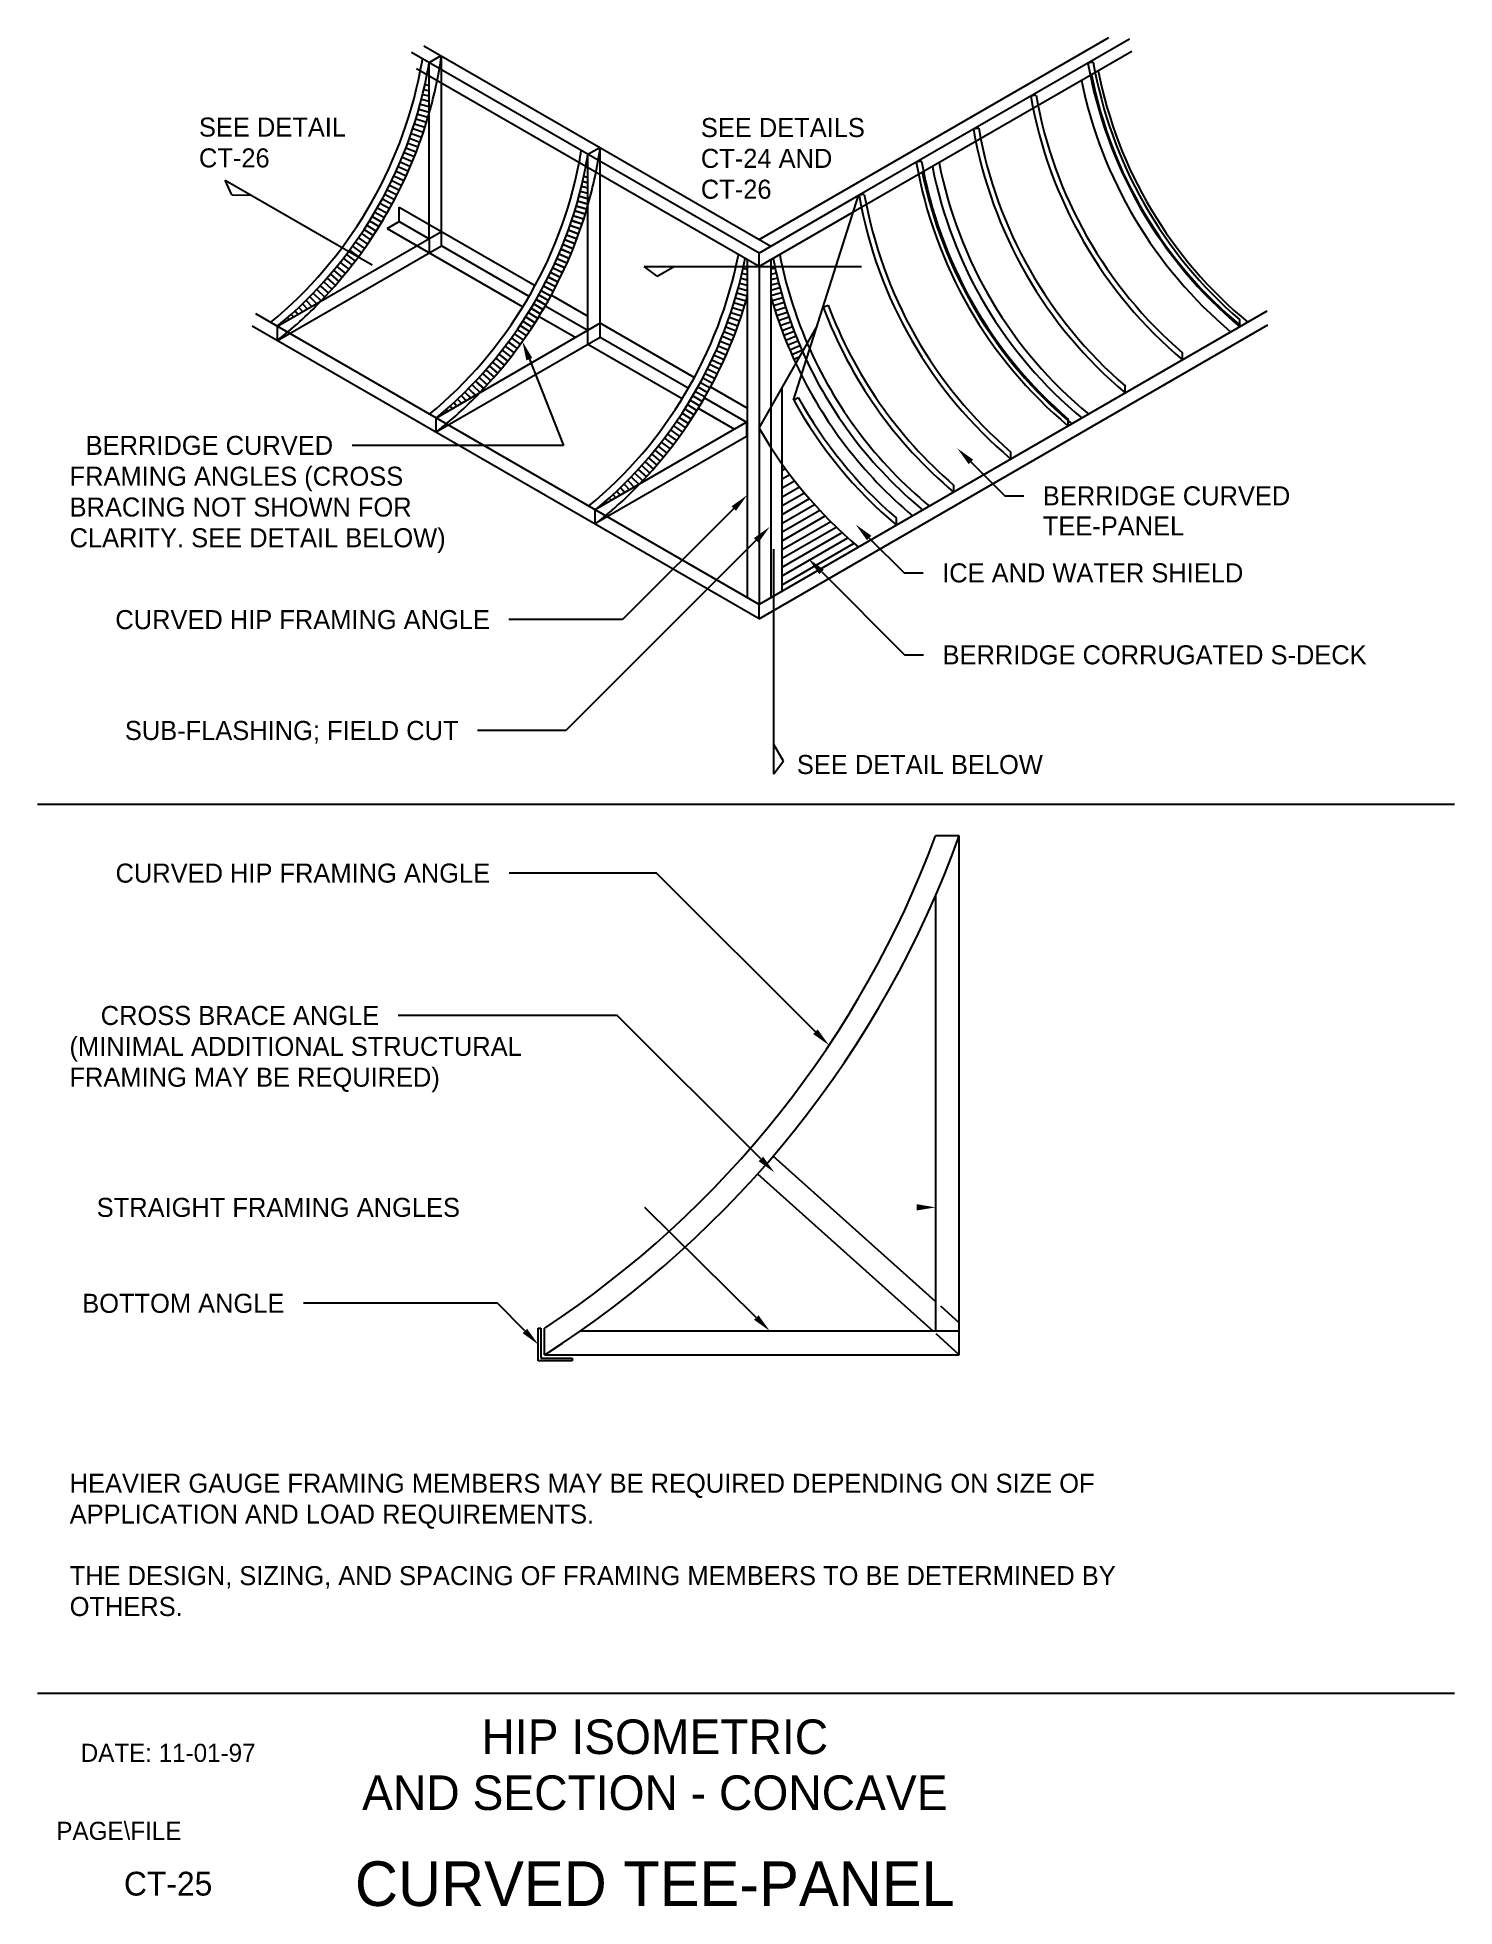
# Model space of a CAD drawing. Extents: x 0.1 to 15, y 0.5 to 20.2.
import ezdxf
from ezdxf.enums import TextEntityAlignment as Align

# ---------------------------------------------------------------- set-up
doc = ezdxf.new("R2010")
doc.units = 0
doc.header["$LTSCALE"] = 0.2666
doc.linetypes.add('HIDDENX2', pattern=[0])
for name, color, linetype in [('BORDER', 7, 'CONTINUOUS'), ('CMP-FLSH', 7, 'CONTINUOUS'), ('DIM-TXT', 7, 'CONTINUOUS'), ('STRCTR', 7, 'CONTINUOUS')]:
    doc.layers.add(name, color=color, linetype=linetype)

msp = doc.modelspace()

# ---------------------------------------------------------------- linework, layer by layer
at = {"layer": 'BORDER', "color": 0, "linetype": 'CONTINUOUS'}
for p, q in [((0.063, 12.094), (14.961, 12.094)), ((14.961, 2.75), (0.062, 2.75))]:
    msp.add_line(p, q, dxfattribs=at)
at = {"layer": 'CMP-FLSH', "color": 0, "linetype": 'CONTINUOUS'}
for p, q in [((11.544, 20.135), (8.695, 18.49)), ((11.161, 19.892), (11.106, 19.882)), ((10.56, 19.545), (10.504, 19.535)), ((9.958, 19.197), (9.903, 19.188)), ((9.357, 18.85), (9.301, 18.84)), ((8.012, 16.339), (8.695, 18.49)), ((8.755, 18.503), (8.7, 18.493)), ((7.524, 17.814), (7.524, 14.264)), ((7.649, 17.743), (7.649, 14.192)), ((7.773, 17.814), (7.773, 16.266)), ((8.323, 17.318), (8.376, 17.339)), ((7.649, 16.047), (8.262, 17.125)), ((12.987, 17.275), (9.093, 15.026)), ((12.702, 17.11), (12.702, 17.184)), ((12.101, 16.763), (12.101, 16.837)), ((8.012, 16.339), (8.061, 16.367)), ((11.499, 16.415), (11.499, 16.489)), ((10.898, 16.068), (10.898, 16.142)), ((10.296, 15.721), (10.296, 15.795)), ((7.892, 14.333), (7.892, 15.667)), ((9.695, 15.374), (9.695, 15.447)), ((9.093, 15.026), (9.093, 15.1))]:
    msp.add_line(p, q, dxfattribs=at)
at = {"layer": 'CMP-FLSH', "color": 0, "linetype": 'HIDDENX2'}
for p, q in [((7.892, 15.667), (7.892, 16.475)), ((7.773, 16.266), (7.773, 14.265))]:
    msp.add_line(p, q, dxfattribs=at)
at = {"layer": 'CMP-FLSH', "color": 0, "linetype": 'CONTINUOUS'}
for centre, radius, start, end in [((15.714, 20.69), 4.678, 189.9432, 229.9274), ((15.714, 20.69), 4.622, 189.9434, 229.3383), ((15.113, 20.343), 4.678, 189.9432, 229.9274), ((15.113, 20.343), 4.622, 189.9434, 229.3383), ((14.511, 19.995), 4.678, 189.9431, 229.9274), ((14.511, 19.995), 4.622, 189.9434, 229.3383), ((13.909, 19.648), 4.678, 189.9432, 229.9274), ((13.91, 19.648), 4.622, 189.9432, 229.3384), ((13.308, 19.301), 4.678, 189.9432, 229.9274), ((13.308, 19.301), 4.622, 189.9433, 229.3383), ((12.706, 18.954), 4.678, 200.4585, 229.9275), ((12.706, 18.954), 4.622, 200.4483, 229.3385), ((12.105, 18.606), 4.678, 208.9825, 229.9275), ((12.105, 18.606), 4.622, 208.9764, 229.3385), ((11.706, 18.376), 4.678, 209.8537, 229.9274)]:
    msp.add_arc(centre, radius, start, end, dxfattribs=at)
at = {"layer": 'DIM-TXT', "color": 0, "linetype": 'CONTINUOUS'}
for p, q in [((2.037, 18.652), (3.581, 17.761)), ((2.105, 18.497), (2.037, 18.652)), ((2.105, 18.497), (2.308, 18.495)), ((6.442, 17.744), (8.724, 17.744)), ((6.578, 17.643), (6.442, 17.744)), ((6.578, 17.643), (6.755, 17.744)), ((5.234, 16.77), (5.594, 15.865)), ((5.594, 15.865), (3.371, 15.865)), ((9.875, 15.691), (10.232, 15.335)), ((10.232, 15.335), (10.432, 15.335)), ((7.383, 15.201), (6.213, 14.034)), ((7.619, 14.868), (5.618, 12.869)), ((7.804, 12.411), (7.804, 14.775)), ((8.807, 14.891), (9.174, 14.525)), ((8.307, 14.535), (9.178, 13.664)), ((9.174, 14.525), (9.374, 14.525)), ((6.213, 14.034), (5.02, 14.034)), ((9.178, 13.664), (9.378, 13.664)), ((5.618, 12.869), (4.689, 12.869)), ((7.905, 12.547), (7.804, 12.723)), ((7.905, 12.547), (7.804, 12.411)), ((6.571, 11.37), (5.022, 11.37)), ((8.242, 9.702), (6.571, 11.37)), ((6.158, 9.874), (3.856, 9.874)), ((7.668, 8.366), (6.158, 9.874)), ((7.619, 6.699), (6.449, 7.857)), ((4.9, 6.849), (2.859, 6.849)), ((5.188, 6.558), (4.9, 6.849))]:
    msp.add_line(p, q, dxfattribs=at)
for points in [[(5.203, 16.758), (5.265, 16.783), (5.161, 16.956)], [(9.852, 15.668), (9.899, 15.715), (9.734, 15.833)], [(7.359, 15.224), (7.406, 15.177), (7.524, 15.342)], [(7.596, 14.891), (7.643, 14.844), (7.761, 15.009)], [(8.783, 14.868), (8.83, 14.915), (8.665, 15.033)], [(8.283, 14.511), (8.33, 14.558), (8.165, 14.676)], [(8.266, 9.726), (8.218, 9.679), (8.384, 9.561)], [(7.692, 8.389), (7.645, 8.342), (7.81, 8.224)], [(9.304, 7.891), (9.304, 7.824), (9.504, 7.857)], [(7.643, 6.723), (7.596, 6.676), (7.761, 6.559)], [(5.211, 6.581), (5.164, 6.535), (5.328, 6.416)]]:
    msp.add_solid(points, dxfattribs=at)
at = {"layer": 'STRCTR', "color": 0, "linetype": 'CONTINUOUS'}
for p, q in [((4.124, 20.065), (7.773, 17.958)), ((7.649, 18.03), (11.325, 20.153)), ((7.649, 17.886), (3.997, 19.995)), ((4.181, 18.037), (4.181, 19.888)), ((4.31, 17.963), (4.31, 19.957)), ((7.649, 17.743), (4.048, 19.822)), ((4.138, 19.657), (4.181, 19.648)), ((4.087, 19.45), (4.181, 19.425)), ((4.101, 19.502), (4.181, 19.481)), ((4.113, 19.553), (4.181, 19.537)), ((4.126, 19.605), (4.181, 19.592)), ((4.043, 19.296), (4.154, 19.262)), ((4.058, 19.347), (4.17, 19.314)), ((4.073, 19.398), (4.181, 19.368)), ((3.975, 19.092), (4.084, 19.053)), ((3.993, 19.143), (4.103, 19.105)), ((4.01, 19.194), (4.12, 19.157)), ((4.027, 19.245), (4.137, 19.209)), ((3.898, 18.892), (4.005, 18.848)), ((3.918, 18.942), (4.026, 18.899)), ((3.937, 18.992), (4.046, 18.95)), ((3.956, 19.042), (4.065, 19.001)), ((5.85, 17.074), (5.85, 18.925)), ((5.98, 16.999), (5.98, 18.994)), ((3.811, 18.696), (3.916, 18.647)), ((3.834, 18.745), (3.939, 18.697)), ((3.856, 18.794), (3.962, 18.747)), ((3.877, 18.843), (3.984, 18.797)), ((5.807, 18.693), (5.85, 18.684)), ((5.811, 18.69), (5.854, 18.68)), ((3.715, 18.504), (3.818, 18.45)), ((3.74, 18.552), (3.844, 18.499)), ((3.764, 18.6), (3.868, 18.548)), ((3.788, 18.648), (3.893, 18.597)), ((5.756, 18.486), (5.85, 18.461)), ((5.76, 18.483), (5.854, 18.457)), ((5.77, 18.538), (5.85, 18.517)), ((5.774, 18.534), (5.854, 18.514)), ((5.783, 18.59), (5.85, 18.573)), ((5.787, 18.586), (5.854, 18.57)), ((5.795, 18.641), (5.85, 18.629)), ((5.799, 18.638), (5.854, 18.625)), ((8.695, 18.49), (7.649, 17.886)), ((3.583, 18.271), (3.683, 18.211)), ((3.611, 18.317), (3.711, 18.258)), ((3.638, 18.363), (3.739, 18.305)), ((3.664, 18.41), (3.766, 18.353)), ((3.69, 18.457), (3.792, 18.401)), ((3.867, 18.368), (5.295, 17.544)), ((3.867, 18.219), (3.867, 18.368)), ((5.696, 18.281), (5.806, 18.246)), ((5.7, 18.277), (5.81, 18.242)), ((5.712, 18.332), (5.823, 18.298)), ((5.716, 18.329), (5.827, 18.295)), ((5.727, 18.384), (5.839, 18.351)), ((5.731, 18.38), (5.843, 18.347)), ((5.742, 18.435), (5.85, 18.404)), ((5.746, 18.431), (5.854, 18.401)), ((8.639, 18.314), (7.649, 17.743)), ((2.585, 17.116), (4.31, 18.112)), ((3.468, 18.09), (3.564, 18.025)), ((3.498, 18.135), (3.595, 18.071)), ((3.527, 18.18), (3.625, 18.117)), ((3.555, 18.225), (3.654, 18.164)), ((3.738, 18.144), (3.867, 18.219)), ((3.738, 18.144), (5.165, 17.32)), ((3.867, 18.219), (4.181, 18.037)), ((5.626, 18.078), (5.735, 18.038)), ((5.63, 18.075), (5.738, 18.034)), ((5.644, 18.129), (5.753, 18.089)), ((5.648, 18.125), (5.757, 18.086)), ((5.662, 18.179), (5.772, 18.141)), ((5.666, 18.176), (5.776, 18.138)), ((5.679, 18.23), (5.789, 18.193)), ((5.683, 18.226), (5.793, 18.19)), ((2.585, 16.967), (4.31, 17.963)), ((3.344, 17.915), (3.437, 17.846)), ((3.376, 17.958), (3.47, 17.89)), ((3.407, 18.002), (3.502, 17.935)), ((3.438, 18.046), (3.533, 17.98)), ((5.232, 17.431), (4.31, 17.963)), ((5.546, 17.879), (5.653, 17.833)), ((5.567, 17.929), (5.674, 17.884)), ((5.571, 17.925), (5.678, 17.881)), ((5.587, 17.978), (5.695, 17.935)), ((5.591, 17.975), (5.699, 17.932)), ((5.607, 18.028), (5.715, 17.986)), ((5.611, 18.025), (5.719, 17.983)), ((7.649, 17.743), (7.649, 17.886)), ((3.178, 17.704), (3.267, 17.63)), ((3.212, 17.746), (3.302, 17.672)), ((3.246, 17.787), (3.337, 17.715)), ((3.279, 17.83), (3.371, 17.758)), ((3.312, 17.872), (3.404, 17.802)), ((5.457, 17.684), (5.562, 17.633)), ((5.461, 17.68), (5.566, 17.63)), ((5.48, 17.732), (5.585, 17.683)), ((5.484, 17.729), (5.589, 17.679)), ((5.503, 17.781), (5.609, 17.733)), ((5.507, 17.778), (5.612, 17.729)), ((5.525, 17.83), (5.631, 17.783)), ((5.529, 17.826), (5.635, 17.78)), ((5.55, 17.876), (5.657, 17.83)), ((7.48, 17.726), (7.523, 17.717)), ((7.818, 17.726), (7.774, 17.717)), ((3, 17.504), (3.084, 17.424)), ((3.036, 17.543), (3.122, 17.465)), ((3.073, 17.583), (3.159, 17.505)), ((3.108, 17.623), (3.195, 17.546)), ((3.143, 17.664), (3.232, 17.588)), ((5.359, 17.493), (5.461, 17.438)), ((5.363, 17.49), (5.465, 17.434)), ((5.385, 17.54), (5.487, 17.486)), ((5.388, 17.537), (5.491, 17.483)), ((5.409, 17.588), (5.513, 17.535)), ((5.413, 17.584), (5.517, 17.531)), ((5.434, 17.636), (5.538, 17.584)), ((5.437, 17.632), (5.541, 17.58)), ((7.429, 17.519), (7.523, 17.494)), ((7.443, 17.571), (7.523, 17.55)), ((7.456, 17.622), (7.523, 17.606)), ((7.468, 17.674), (7.523, 17.661)), ((7.83, 17.674), (7.774, 17.661)), ((7.842, 17.622), (7.774, 17.606)), ((7.855, 17.571), (7.774, 17.55)), ((7.868, 17.519), (7.774, 17.494)), ((2.81, 17.315), (2.852, 17.27)), ((2.849, 17.352), (2.901, 17.298)), ((2.887, 17.389), (2.949, 17.326)), ((2.925, 17.427), (2.998, 17.355)), ((2.963, 17.465), (3.046, 17.385)), ((5.252, 17.307), (5.352, 17.247)), ((5.256, 17.304), (5.356, 17.243)), ((5.28, 17.353), (5.38, 17.294)), ((5.284, 17.35), (5.384, 17.291)), ((5.307, 17.4), (5.408, 17.342)), ((5.311, 17.396), (5.412, 17.338)), ((5.333, 17.446), (5.435, 17.389)), ((5.337, 17.443), (5.439, 17.386)), ((5.402, 17.332), (5.85, 17.074)), ((5.466, 17.445), (5.85, 17.223)), ((7.369, 17.314), (7.48, 17.278)), ((7.385, 17.365), (7.496, 17.331)), ((7.4, 17.416), (7.512, 17.383)), ((7.415, 17.468), (7.523, 17.437)), ((7.883, 17.468), (7.774, 17.437)), ((7.897, 17.416), (7.786, 17.383)), ((7.913, 17.365), (7.802, 17.331)), ((7.929, 17.314), (7.818, 17.278)), ((7.649, 14.043), (2.321, 17.119)), ((7.649, 14.192), (2.358, 17.247)), ((2.651, 17.171), (2.661, 17.16)), ((2.691, 17.206), (2.708, 17.187)), ((2.731, 17.242), (2.756, 17.215)), ((2.771, 17.278), (2.804, 17.242)), ((5.98, 17.148), (4.254, 16.152)), ((5.137, 17.126), (5.234, 17.062)), ((5.141, 17.123), (5.237, 17.058)), ((5.167, 17.171), (5.264, 17.107)), ((5.171, 17.168), (5.268, 17.104)), ((5.196, 17.216), (5.294, 17.154)), ((5.2, 17.213), (5.298, 17.15)), ((5.224, 17.261), (5.323, 17.2)), ((5.228, 17.258), (5.327, 17.197)), ((5.336, 17.221), (5.721, 16.999)), ((6.968, 16.578), (5.98, 17.148)), ((7.299, 17.111), (7.408, 17.07)), ((7.317, 17.161), (7.427, 17.122)), ((7.335, 17.212), (7.445, 17.174)), ((7.352, 17.263), (7.463, 17.226)), ((7.649, 14.043), (12.997, 17.131)), ((7.945, 17.263), (7.835, 17.226)), ((7.963, 17.212), (7.853, 17.174)), ((7.981, 17.161), (7.871, 17.122)), ((7.999, 17.111), (7.89, 17.07)), ((5.98, 16.999), (4.254, 16.003)), ((4.981, 16.908), (5.074, 16.838)), ((4.985, 16.905), (5.077, 16.834)), ((5.013, 16.951), (5.107, 16.882)), ((5.017, 16.948), (5.11, 16.878)), ((5.045, 16.994), (5.139, 16.926)), ((5.049, 16.991), (5.143, 16.923)), ((5.076, 17.038), (5.171, 16.971)), ((5.08, 17.035), (5.175, 16.967)), ((5.107, 17.082), (5.203, 17.016)), ((5.111, 17.079), (5.206, 17.013)), ((6.839, 16.354), (5.85, 16.924)), ((6.905, 16.465), (5.98, 16.999)), ((7.219, 16.912), (7.326, 16.866)), ((7.24, 16.961), (7.347, 16.917)), ((7.26, 17.011), (7.368, 16.968)), ((7.28, 17.061), (7.388, 17.019)), ((8.018, 17.061), (7.91, 17.019)), ((8.038, 17.011), (7.93, 16.968)), ((8.058, 16.961), (7.95, 16.917)), ((8.079, 16.912), (7.972, 16.866)), ((4.813, 16.7), (4.901, 16.624)), ((4.847, 16.741), (4.936, 16.666)), ((4.851, 16.737), (4.94, 16.663)), ((4.881, 16.782), (4.971, 16.708)), ((4.885, 16.779), (4.975, 16.705)), ((4.915, 16.824), (5.006, 16.751)), ((4.919, 16.82), (5.01, 16.748)), ((4.948, 16.866), (5.04, 16.794)), ((4.952, 16.862), (5.044, 16.791)), ((7.13, 16.717), (7.235, 16.666)), ((7.153, 16.765), (7.259, 16.716)), ((7.176, 16.814), (7.282, 16.766)), ((7.198, 16.863), (7.304, 16.816)), ((8.1, 16.863), (7.994, 16.816)), ((8.072, 16.791), (8.016, 16.766)), ((4.632, 16.502), (4.716, 16.421)), ((4.669, 16.54), (4.754, 16.461)), ((4.673, 16.537), (4.757, 16.457)), ((4.706, 16.58), (4.791, 16.501)), ((4.709, 16.576), (4.795, 16.497)), ((4.742, 16.619), (4.828, 16.542)), ((4.746, 16.616), (4.832, 16.538)), ((4.777, 16.659), (4.865, 16.583)), ((4.781, 16.656), (4.869, 16.579)), ((4.816, 16.696), (4.905, 16.621)), ((7.032, 16.526), (7.134, 16.47)), ((7.058, 16.573), (7.16, 16.519)), ((7.082, 16.621), (7.186, 16.568)), ((7.107, 16.669), (7.211, 16.617)), ((4.44, 16.314), (4.473, 16.279)), ((4.444, 16.311), (4.477, 16.275)), ((4.479, 16.351), (4.521, 16.307)), ((4.483, 16.347), (4.525, 16.303)), ((4.518, 16.388), (4.57, 16.335)), ((4.522, 16.384), (4.574, 16.331)), ((4.557, 16.425), (4.619, 16.363)), ((4.56, 16.422), (4.622, 16.359)), ((4.595, 16.463), (4.668, 16.391)), ((4.598, 16.46), (4.672, 16.387)), ((4.636, 16.498), (4.72, 16.417)), ((6.926, 16.34), (7.025, 16.28)), ((6.953, 16.386), (7.053, 16.327)), ((6.98, 16.432), (7.081, 16.374)), ((7.006, 16.479), (7.108, 16.422)), ((7.076, 16.366), (7.524, 16.107)), ((7.139, 16.479), (7.519, 16.259)), ((4.32, 16.208), (4.33, 16.196)), ((4.324, 16.204), (4.334, 16.192)), ((4.36, 16.243), (4.377, 16.223)), ((4.364, 16.239), (4.381, 16.22)), ((4.401, 16.278), (4.425, 16.251)), ((4.404, 16.275), (4.429, 16.247)), ((7.524, 16.113), (5.923, 15.189)), ((6.78, 16.115), (6.876, 16.049)), ((6.81, 16.159), (6.907, 16.094)), ((6.84, 16.204), (6.937, 16.14)), ((6.869, 16.249), (6.967, 16.186)), ((6.898, 16.294), (6.996, 16.233)), ((7.01, 16.255), (7.39, 16.035)), ((7.524, 15.963), (5.923, 15.039)), ((6.654, 15.941), (6.747, 15.871)), ((6.686, 15.984), (6.78, 15.915)), ((6.718, 16.027), (6.812, 15.959)), ((6.749, 16.071), (6.844, 16.004)), ((6.486, 15.733), (6.574, 15.657)), ((6.52, 15.774), (6.609, 15.699)), ((6.554, 15.815), (6.644, 15.741)), ((6.588, 15.857), (6.679, 15.784)), ((6.621, 15.899), (6.713, 15.827)), ((6.305, 15.534), (6.389, 15.454)), ((6.342, 15.573), (6.427, 15.493)), ((6.379, 15.612), (6.464, 15.534)), ((6.415, 15.652), (6.501, 15.574)), ((6.45, 15.692), (6.538, 15.615)), ((7.926, 15.621), (7.892, 15.601)), ((7.974, 15.556), (7.892, 15.509)), ((6.113, 15.347), (6.146, 15.311)), ((6.153, 15.384), (6.194, 15.339)), ((6.191, 15.421), (6.243, 15.367)), ((6.23, 15.458), (6.292, 15.395)), ((6.268, 15.496), (6.341, 15.424)), ((7.892, 15.417), (8.023, 15.492)), ((7.892, 15.325), (8.073, 15.429)), ((7.892, 15.232), (8.125, 15.366)), ((5.993, 15.24), (6.003, 15.229)), ((6.034, 15.275), (6.05, 15.256)), ((6.074, 15.311), (6.098, 15.284)), ((7.892, 15.14), (8.178, 15.305)), ((7.892, 15.048), (8.232, 15.244)), ((7.892, 14.955), (8.287, 15.183)), ((9.093, 15.026), (7.649, 14.192)), ((7.892, 14.863), (8.344, 15.124)), ((7.892, 14.771), (8.402, 15.065)), ((7.892, 14.678), (8.461, 15.007)), ((7.892, 14.586), (8.522, 14.949)), ((7.892, 14.494), (8.583, 14.893)), ((7.892, 14.401), (8.647, 14.837)), ((7.649, 14.043), (7.649, 14.192)), ((9.754, 11.762), (9.504, 11.762)), ((9.754, 6.309), (9.754, 11.762)), ((9.504, 11.131), (9.504, 6.559)), ((9.504, 6.868), (7.797, 8.397)), ((7.633, 8.209), (9.474, 6.559)), ((5.328, 6.244), (5.328, 6.587)), ((5.328, 6.587), (5.356, 6.587)), ((5.356, 6.587), (5.356, 6.274)), ((5.395, 6.309), (5.395, 6.589)), ((5.769, 6.559), (9.754, 6.559)), ((5.395, 6.309), (9.754, 6.309)), ((5.683, 6.244), (5.328, 6.244)), ((5.356, 6.274), (5.683, 6.274)), ((5.683, 6.274), (5.683, 6.244))]:
    msp.add_line(p, q, dxfattribs=at)
at = {"layer": 'STRCTR', "color": 0, "linetype": 'HIDDENX2'}
for p, q in [((4.181, 19.888), (4.307, 19.961)), ((11.568, 20.005), (8.639, 18.314)), ((5.85, 18.925), (5.976, 18.997)), ((4.181, 18.037), (4.181, 17.888)), ((2.585, 16.967), (2.585, 17.116)), ((5.85, 16.924), (5.85, 17.074)), ((4.254, 16.003), (4.254, 16.152)), ((7.519, 15.961), (7.519, 16.11)), ((5.927, 15.036), (5.927, 15.185)), ((9.557, 6.821), (9.754, 6.644)), ((9.754, 6.309), (9.51, 6.527))]:
    msp.add_line(p, q, dxfattribs=at)
for centre, radius, start, end in [((-0.385, 20.675), 4.558, 348.9156, 350.5815), ((-0.323, 20.636), 4.566, 348.9172, 350.5801), ((-0.318, 20.635), 4.678, 344.1126, 351.6735), ((15.621, 20.636), 4.678, 191.5568, 229.9274), ((15.621, 20.636), 4.562, 191.0691, 230.4724), ((15.691, 20.677), 4.562, 191.0691, 230.4725), ((1.284, 19.711), 4.558, 348.9156, 350.5815), ((1.346, 19.672), 4.566, 348.9172, 350.5801), ((1.351, 19.671), 4.678, 344.1126, 351.6735), ((13.948, 19.67), 4.678, 191.5567, 229.9275), ((13.948, 19.67), 4.562, 191.0691, 230.4724), ((14.018, 19.711), 4.562, 191.0691, 230.4725), ((-0.318, 20.635), 4.678, 308.3625, 315.9079), ((12.344, 18.744), 4.562, 203.3333, 230.4726), ((12.274, 18.704), 4.678, 205.0172, 229.9275), ((12.274, 18.704), 4.562, 203.9745, 230.4724), ((1.351, 19.671), 4.678, 308.3625, 315.9079), ((3.024, 18.704), 4.678, 308.3625, 315.9081)]:
    msp.add_arc(centre, radius, start, end, dxfattribs=at)
at = {"layer": 'STRCTR', "color": 0, "linetype": 'CONTINUOUS'}
for centre, radius, start, end in [((-0.389, 20.675), 4.562, 309.5276, 348.9164), ((-0.319, 20.635), 4.562, 309.5275, 348.9164), ((-0.319, 20.635), 4.678, 315.9078, 344.1129), ((1.281, 19.712), 4.562, 309.5275, 348.9164), ((1.351, 19.671), 4.562, 309.5275, 348.9164), ((1.351, 19.671), 4.678, 315.9078, 344.1129), ((2.954, 18.744), 4.562, 309.5275, 348.9309), ((3.024, 18.704), 4.562, 309.5276, 348.9309), ((12.274, 18.704), 4.562, 191.0692, 203.9745), ((12.344, 18.744), 4.562, 191.069, 203.3334), ((3.024, 18.704), 4.678, 315.9078, 344.1128), ((12.274, 18.704), 4.678, 195.8871, 205.0171), ((-0.425, 15.428), 10.584, 303.3612, 339.7336), ((-0.425, 15.428), 10.819, 302.546, 340.1922)]:
    msp.add_arc(centre, radius, start, end, dxfattribs=at)

# ---------------------------------------------------------------- texts
at = {"layer": 'BORDER', "color": 0, "linetype": 'CONTINUOUS'}
for s, height, p in [('DATE: 11-01-97', 0.1902, (1.437, 2.125)), ('CT-25', 0.25, (1.437, 0.75))]:
    msp.add_text(s, height=height, dxfattribs=at).set_placement(p, align=Align.MIDDLE)
msp.add_text('PAGE\\FILE', height=0.1902, dxfattribs=at).set_placement((0.262, 1.21))
at = {"layer": 'BORDER', "color": 0}
msp.add_text('CURVED TEE-PANEL', height=0.46875, dxfattribs=at).set_placement((6.553, 0.75), align=Align.MIDDLE)
at = {"layer": 'DIM-TXT', "color": 0, "linetype": 'CONTINUOUS'}
for s, p in [('SEE DETAIL', (1.761, 19.11)), ('SEE DETAILS', (7.037, 19.105)), ('CT-26', (1.761, 18.786)), ('CT-24 AND', (7.037, 18.781)), ('CT-26', (7.037, 18.457)), ('FRAMING ANGLES (CROSS', (0.401, 15.441)), ('BRACING NOT SHOWN FOR', (0.401, 15.117)), ('CLARITY. SEE DETAIL BELOW)', (0.401, 14.794)), ('TEE-PANEL', (10.632, 14.918)), ('SEE DETAIL BELOW', (8.046, 12.411)), ('(MINIMAL ADDITIONAL STRUCTURAL', (0.4, 9.449)), ('FRAMING MAY BE REQUIRED)', (0.4, 9.125)), ('HEAVIER GAUGE FRAMING MEMBERS MAY BE REQUIRED DEPENDING ON SIZE OF', (0.402, 4.858)), ('APPLICATION AND LOAD REQUIREMENTS.', (0.402, 4.534)), ('THE DESIGN, SIZING, AND SPACING OF FRAMING MEMBERS TO BE DETERMINED BY', (0.402, 3.887)), ('OTHERS.', (0.402, 3.563))]:
    msp.add_text(s, height=0.2, dxfattribs=at).set_placement(p)
for s, p in [('BERRIDGE CURVED', (3.171, 15.865)), ('CURVED HIP FRAMING ANGLE', (4.82, 14.034)), ('SUB-FLASHING; FIELD CUT', (4.489, 12.869)), ('CURVED HIP FRAMING ANGLE', (4.822, 11.37)), ('CROSS BRACE ANGLE', (3.656, 9.874)), ('STRAIGHT FRAMING ANGLES', (4.505, 7.857)), ('BOTTOM ANGLE', (2.659, 6.849))]:
    msp.add_text(s, height=0.2, dxfattribs=at).set_placement(p, align=Align.MIDDLE_RIGHT)
for s, p in [('BERRIDGE CURVED', (10.632, 15.335)), ('ICE AND WATER SHIELD', (9.574, 14.525)), ('BERRIDGE CORRUGATED S-DECK', (9.578, 13.664))]:
    msp.add_text(s, height=0.2, dxfattribs=at).set_placement(p, align=Align.MIDDLE_LEFT)
for s, p in [('HIP ISOMETRIC', (6.553, 2.112)), ('AND SECTION - CONCAVE', (6.553, 1.524))]:
    msp.add_text(s, height=0.3633, dxfattribs=at).set_placement(p, align=Align.CENTER)

doc.saveas('drawing.dxf')
